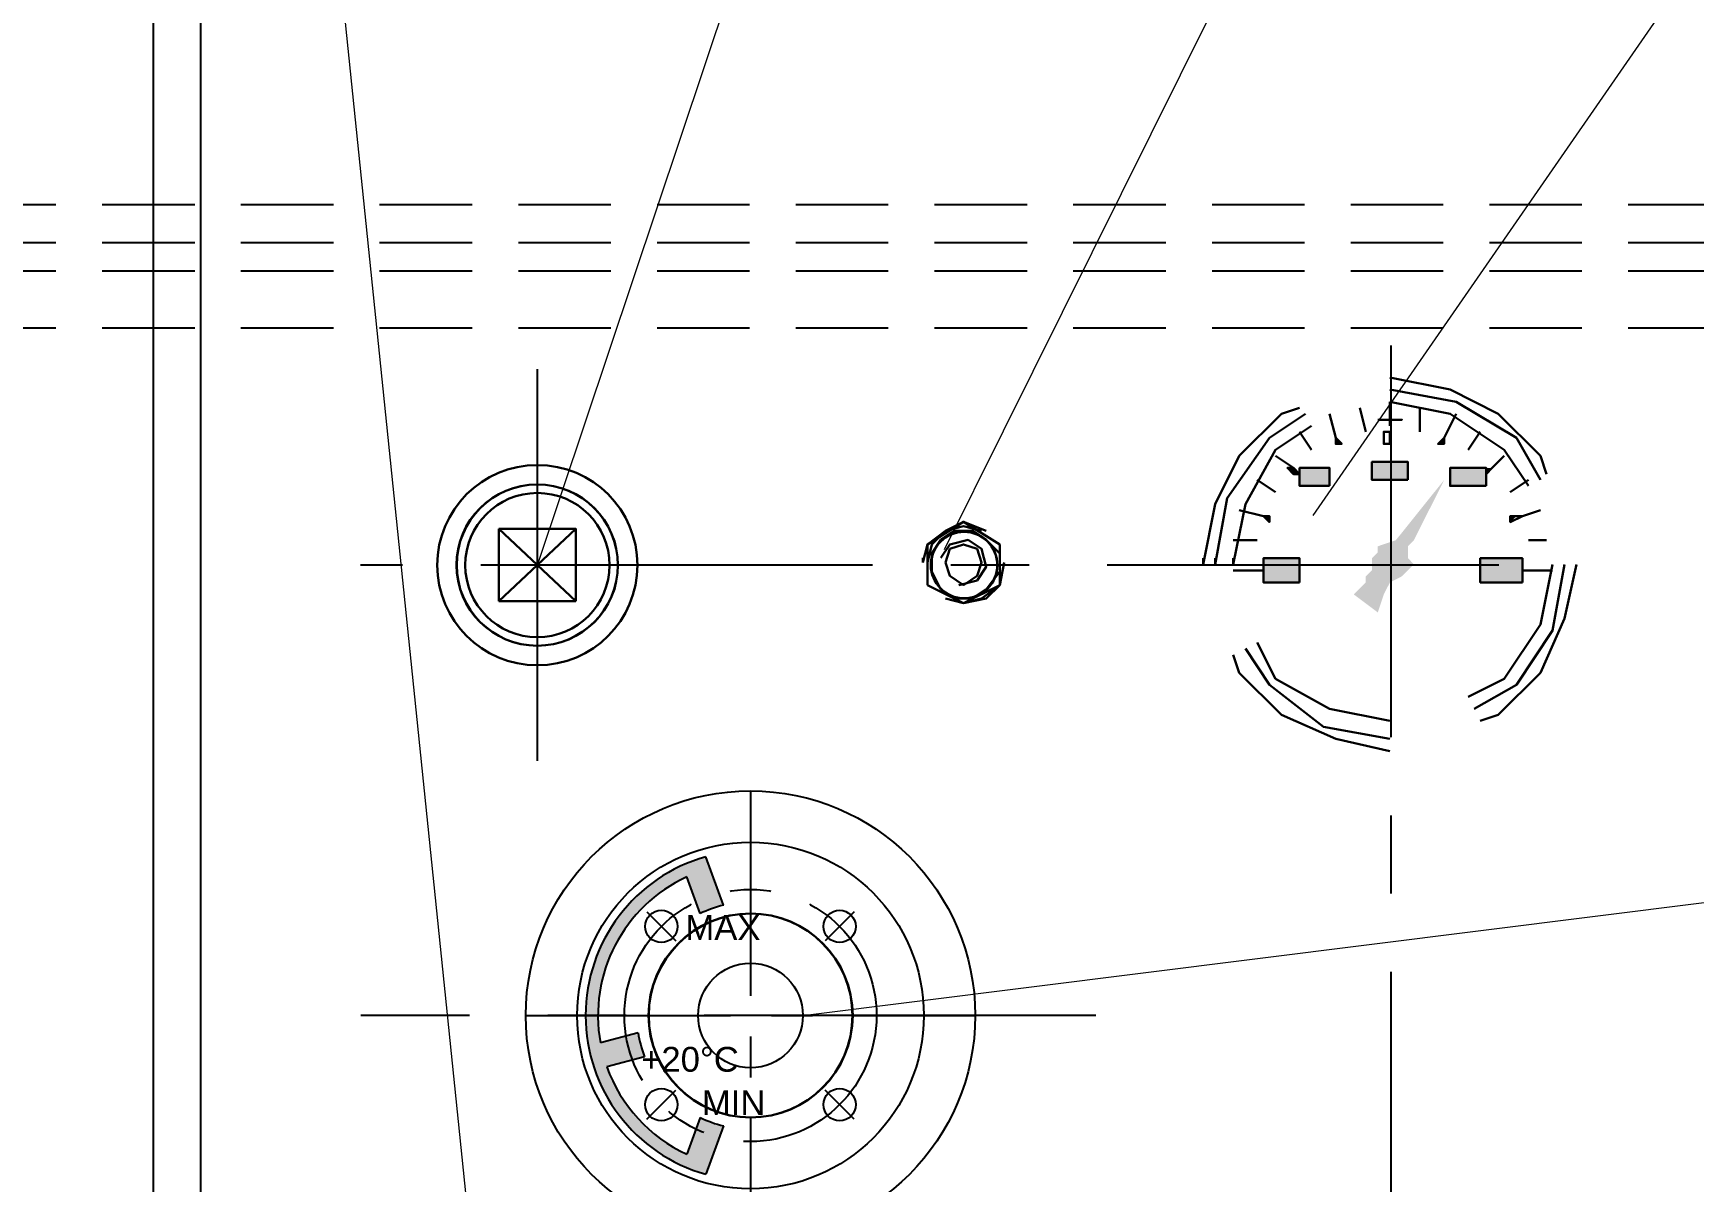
# Model space of a CAD drawing. Header units: millimetres. Extents: x 208456 to 224154, y -159503 to -153953.
# Drawn here: x 210498.3 to 210848.4, y -155330.9 to -155088.7 of the extents above; entities that cross this region are included whole.
import ezdxf

# ---------------------------------------------------------------- set-up
doc = ezdxf.new("R2010")
doc.units = ezdxf.units.MM
doc.header["$LTSCALE"] = 13
for name, pattern in [('CENTER', [50.8, 31.75, -6.35, 6.35, -6.35]), ('CENTERX2', [101.6, 63.5, -12.7, 12.7, -12.7]), ('DASHED', [0.75, 0.5, -0.25])]:
    doc.linetypes.add(name, pattern=pattern)
doc.layers.get('0').update_dxf_attribs({"color": 1, "linetype": 'CENTER'})
for name, color, linetype in [('1', 4, 'Continuous'), ('2细线层', 4, 'Continuous'), ('4虚线层', 6, 'DASHED'), ('粗实线', 4, 'Continuous')]:
    doc.layers.add(name, color=color, linetype=linetype)
doc.layers.add('标注、文本', color=3, linetype='Continuous', lineweight=25)
doc.layers.add('铁心', color=3, linetype='Continuous', lineweight=0)
doc.styles.add('Note Text (ANSI)', font='arial.ttf')

# ---------------------------------------------------------------- blocks, each defined once
blk = doc.blocks.new('A$C611D0E0A')
at = {"layer": '粗实线', "lineweight": 30}
h = blk.add_hatch(color=256, dxfattribs=at)
h.dxf.hatch_style = 2
h.paths.add_polyline_path([(0.931, 2.201), (0.931, 2.159), (0.974, 2.159)])
h = blk.add_hatch(color=256, dxfattribs=at)
h.dxf.hatch_style = 2
h.paths.add_polyline_path([(1.693, 2.201), (1.651, 2.159), (1.693, 2.159)])
h = blk.add_hatch(color=256, dxfattribs=at)
h.dxf.hatch_style = 2
h.paths.add_polyline_path([(0.593, 1.99), (0.635, 1.99), (0.635, 1.947)])
h = blk.add_hatch(color=256, dxfattribs=at)
h.dxf.hatch_style = 2
h.paths.add_polyline_path([(0.635, 1.863), (0.889, 1.863), (0.889, 1.99), (0.635, 1.99)])
h = blk.add_hatch(color=256, dxfattribs=at)
h.dxf.hatch_style = 2
h.paths.add_polyline_path([(1.185, 1.905), (1.439, 1.905), (1.439, 2.032), (1.185, 2.032)])
h = blk.add_hatch(color=256, dxfattribs=at)
h.dxf.hatch_style = 2
h.paths.add_polyline_path([(1.736, 1.863), (1.947, 1.863), (1.947, 1.99), (1.736, 1.99)])
h = blk.add_hatch(color=256, dxfattribs=at)
h.dxf.hatch_style = 2
h.paths.add_polyline_path([(1.99, 1.99), (1.947, 1.947), (1.99, 1.947)])
h = blk.add_hatch(color=256, dxfattribs=at)
h.dxf.hatch_style = 2
h.paths.add_polyline_path([(1.99, 1.99), (2.032, 1.99), (1.99, 1.947)])
h = blk.add_hatch(color=256, dxfattribs=at)
h.dxf.hatch_style = 2
h.paths.add_polyline_path([(0.931, 1.905), (1.143, 1.482), (1.27, 1.482)])
h = blk.add_hatch(color=256, dxfattribs=at)
h.dxf.hatch_style = 2
h.paths.add_polyline_path([(0.423, 1.651), (0.466, 1.651), (0.466, 1.609)])
h = blk.add_hatch(color=256, dxfattribs=at)
h.dxf.hatch_style = 2
h.paths.add_polyline_path([(2.159, 1.651), (2.201, 1.651), (2.159, 1.609)])
h = blk.add_hatch(color=256, dxfattribs=at)
h.dxf.hatch_style = 2
h.paths.add_polyline_path([(1.143, 1.482), (1.185, 1.439), (1.397, 1.439)])
h = blk.add_hatch(color=256, dxfattribs=at)
h.dxf.hatch_style = 2
h.paths.add_polyline_path([(1.143, 1.482), (1.27, 1.482), (1.397, 1.439)])
h = blk.add_hatch(color=256, dxfattribs=at)
h.dxf.hatch_style = 2
h.paths.add_polyline_path([(1.185, 1.439), (1.185, 1.397), (1.397, 1.397)])
h = blk.add_hatch(color=256, dxfattribs=at)
h.dxf.hatch_style = 2
h.paths.add_polyline_path([(1.185, 1.439), (1.397, 1.439), (1.397, 1.397)])
h = blk.add_hatch(color=256, dxfattribs=at)
h.dxf.hatch_style = 2
h.paths.add_polyline_path([(0.381, 1.185), (0.677, 1.185), (0.677, 1.355), (0.381, 1.355)])
h = blk.add_hatch(color=256, dxfattribs=at)
h.dxf.hatch_style = 2
h.paths.add_polyline_path([(1.185, 1.355), (1.143, 1.312), (1.439, 1.312)])
h = blk.add_hatch(color=256, dxfattribs=at)
h.dxf.hatch_style = 2
h.paths.add_polyline_path([(1.143, 1.312), (1.185, 1.27), (1.439, 1.27)])
h = blk.add_hatch(color=256, dxfattribs=at)
h.dxf.hatch_style = 2
h.paths.add_polyline_path([(1.143, 1.312), (1.439, 1.312), (1.439, 1.27)])
h = blk.add_hatch(color=256, dxfattribs=at)
h.dxf.hatch_style = 2
h.paths.add_polyline_path([(1.185, 1.397), (1.185, 1.355), (1.439, 1.355)])
h = blk.add_hatch(color=256, dxfattribs=at)
h.dxf.hatch_style = 2
h.paths.add_polyline_path([(1.185, 1.397), (1.397, 1.397), (1.439, 1.355)])
h = blk.add_hatch(color=256, dxfattribs=at)
h.dxf.hatch_style = 2
h.paths.add_polyline_path([(1.185, 1.355), (1.439, 1.355), (1.439, 1.312)])
h = blk.add_hatch(color=256, dxfattribs=at)
h.dxf.hatch_style = 2
h.paths.add_polyline_path([(1.947, 1.185), (2.201, 1.185), (2.201, 1.355), (1.947, 1.355)])
h = blk.add_hatch(color=256, dxfattribs=at)
h.dxf.hatch_style = 2
h.paths.add_polyline_path([(1.185, 1.27), (1.228, 1.228), (1.482, 1.228)])
h = blk.add_hatch(color=256, dxfattribs=at)
h.dxf.hatch_style = 2
h.paths.add_polyline_path([(1.185, 1.27), (1.439, 1.27), (1.482, 1.228)])
h = blk.add_hatch(color=256, dxfattribs=at)
h.dxf.hatch_style = 2
h.paths.add_polyline_path([(1.228, 1.228), (1.312, 1.185), (1.482, 1.185)])
h = blk.add_hatch(color=256, dxfattribs=at)
h.dxf.hatch_style = 2
h.paths.add_polyline_path([(1.228, 1.228), (1.482, 1.228), (1.482, 1.185)])
h = blk.add_hatch(color=256, dxfattribs=at)
h.dxf.hatch_style = 2
h.paths.add_polyline_path([(1.312, 1.185), (1.355, 1.101), (1.566, 1.101)])
h = blk.add_hatch(color=256, dxfattribs=at)
h.dxf.hatch_style = 2
h.paths.add_polyline_path([(1.312, 1.185), (1.482, 1.185), (1.566, 1.101)])
h = blk.add_hatch(color=256, dxfattribs=at)
h.dxf.hatch_style = 2
h.paths.add_polyline_path([(1.355, 1.101), (1.566, 1.101), (1.397, 0.974)])
for points in [[(1.312, 2.625), (0.889, 2.54), (0.55, 2.371), (0.254, 2.074), (0.212, 1.947)], [(1.312, 2.54), (0.847, 2.455), (0.423, 2.201), (0.254, 1.905)], [(1.312, 2.455), (0.889, 2.371), (0.508, 2.117), (0.339, 1.863)], [(2.54, 1.312), (2.455, 1.778), (2.159, 2.201), (1.905, 2.371)], [(2.625, 1.312), (2.54, 1.736), (2.371, 2.074), (2.074, 2.371), (1.947, 2.413)], [(2.413, 1.312), (2.328, 1.736), (2.117, 2.117), (1.863, 2.286)], [(0, 1.312), (0.085, 0.931), (0.254, 0.55), (0.55, 0.254), (0.677, 0.212)], [(0.085, 1.312), (0.169, 0.847), (0.423, 0.466), (0.72, 0.296)], [(0.169, 1.312), (0.254, 0.889), (0.508, 0.508), (0.762, 0.381)], [(2.54, 1.312), (2.54, 1.355)], [(2.625, 1.312), (2.625, 1.355)], [(1.312, 0.212), (1.736, 0.296), (2.117, 0.508), (2.244, 0.762)], [(1.312, 0.085), (1.778, 0.169), (2.159, 0.466), (2.328, 0.72)], [(1.312, 0), (1.693, 0.085), (2.074, 0.254), (2.371, 0.55), (2.413, 0.677)]]:
    blk.add_lwpolyline(points, dxfattribs=at)
for points in [[(1.397, 2.328), (1.228, 2.328)], [(1.312, 2.244), (1.312, 2.201), (1.312, 2.159), (1.355, 2.159), (1.355, 2.201), (1.355, 2.244)], [(0.931, 2.201), (0.974, 2.159), (0.931, 2.159)], [(1.693, 2.201), (1.693, 2.159), (1.651, 2.159)], [(1.693, 2.201), (1.651, 2.159), (1.693, 2.159)], [(0.593, 1.99), (0.635, 1.947)], [(0.635, 1.863), (0.889, 1.863), (0.889, 1.99), (0.635, 1.99)], [(1.185, 1.905), (1.439, 1.905), (1.439, 2.032), (1.185, 2.032)], [(1.736, 1.863), (1.947, 1.863), (1.947, 1.99), (1.736, 1.99)], [(2.032, 1.99), (1.99, 1.947), (1.947, 1.947), (1.99, 1.99)], [(1.99, 1.99), (1.947, 1.947), (1.99, 1.947), (2.032, 1.99)], [(0.381, 1.651), (0.466, 1.609), (0.466, 1.651), (0.423, 1.651)], [(2.201, 1.651), (2.159, 1.609), (2.159, 1.651)], [(2.201, 1.651), (2.159, 1.609), (2.159, 1.651)], [(0.381, 1.185), (0.677, 1.185), (0.677, 1.355), (0.381, 1.355)], [(1.947, 1.185), (2.201, 1.185), (2.201, 1.355), (1.947, 1.355)], [(0.339, 1.27), (0.381, 1.27)], [(2.286, 1.27), (2.201, 1.27)], [(2.286, 1.27), (2.201, 1.27)]]:
    blk.add_lwpolyline(points, close=True, dxfattribs=at)
for points in [[(1.312, 2.455), (1.312, 2.455), (1.312, 2.286), (1.312, 2.286)], [(0.847, 2.371), (0.847, 2.371), (0.931, 2.201), (0.931, 2.201)], [(1.101, 2.413), (1.101, 2.413), (1.101, 2.244), (1.101, 2.244)], [(1.524, 2.413), (1.524, 2.413), (1.482, 2.244), (1.482, 2.244)], [(1.736, 2.371), (1.736, 2.371), (1.693, 2.201), (1.693, 2.201)], [(0.677, 2.244), (0.677, 2.244), (0.762, 2.117), (0.762, 2.117)], [(1.947, 2.244), (1.947, 2.244), (1.863, 2.117), (1.863, 2.117)], [(0.508, 2.074), (0.508, 2.074), (0.593, 1.99), (0.593, 1.99)], [(2.117, 2.074), (2.117, 2.074), (1.99, 1.99), (1.99, 1.99)], [(0.339, 1.905), (0.339, 1.905), (0.466, 1.82), (0.466, 1.82)], [(2.244, 1.905), (2.244, 1.905), (2.117, 1.82), (2.117, 1.82)], [(0.254, 1.693), (0.254, 1.693), (0.381, 1.651), (0.381, 1.651)], [(2.371, 1.693), (2.371, 1.693), (2.201, 1.651), (2.201, 1.651)], [(0.212, 1.482), (0.212, 1.482), (0.339, 1.482), (0.339, 1.482)], [(2.413, 1.482), (2.413, 1.482), (2.244, 1.482), (2.244, 1.482)], [(2.413, 1.312), (2.413, 1.312), (2.413, 1.355), (2.413, 1.355)], [(0.169, 1.27), (0.169, 1.27), (0.339, 1.27), (0.339, 1.27)], [(2.413, 1.27), (2.413, 1.27), (2.286, 1.27), (2.286, 1.27)]]:
    blk.add_open_spline(points, degree=3, dxfattribs=at)
blk = doc.blocks.new('A$C588303E3')
at = {"layer": '粗实线', "lineweight": 30}
for points in [[(0.63, 8.25), (5.71, 11.43)], [(11.43, 5.71), (10.79, 8.25), (8.25, 10.16), (5.71, 11.43), (2.54, 10.16)], [(10.79, 5.71), (10.16, 8.25), (8.25, 10.16), (5.71, 10.79), (3.17, 10.16)], [(10.79, 2.54), (10.79, 8.25), (5.71, 11.43)], [(8.89, 6.35), (7.62, 8.25), (5.08, 8.89), (3.17, 7.62), (2.54, 5.08), (3.81, 3.17), (6.35, 2.54)], [(0, 5.71), (0.63, 2.54), (2.54, 0.63), (5.71, 0), (8.25, 0.63)], [(0, 5.71), (0.63, 2.54), (3.17, 0.63), (5.71, 0), (8.25, 0.63)], [(10.79, 5.71), (10.79, 6.35)], [(10.79, 2.54), (5.71, 0), (0.63, 2.54)]]:
    blk.add_lwpolyline(points, dxfattribs=at)
for points in [[(8.89, 8.89), (6.98, 10.16), (4.44, 10.16), (2.54, 8.89), (0.63, 6.98), (0.63, 4.44), (2.54, 1.91), (4.44, 0.63), (6.98, 0.63), (8.89, 1.91), (10.16, 4.44), (10.16, 6.98)], [(8.25, 5.71), (7.62, 7.62), (5.71, 8.25), (3.81, 7.62), (3.17, 5.71), (3.81, 3.81), (5.71, 2.54), (7.62, 3.81)]]:
    blk.add_lwpolyline(points, close=True, dxfattribs=at)
for points in [[(0.63, 2.54), (0.63, 2.54), (0.63, 8.25), (0.63, 8.25)], [(11.43, 5.71), (11.43, 5.71), (11.43, 6.35), (11.43, 6.35)]]:
    blk.add_open_spline(points, degree=3, dxfattribs=at)
blk = doc.blocks.new('A$C74305C97')
at = {"layer": '粗实线', "lineweight": 30}
for p, q in [((0.506, 1.12), (1.141, 0.527)), ((0.506, 0.527), (1.141, 1.12))]:
    blk.add_line(p, q, dxfattribs=at)
for points in [[(1.141, 1.12), (0.506, 1.12), (0.506, 0.527)], [(1.141, 0.527), (1.141, 1.12)], [(0.506, 0.527), (1.141, 0.527)]]:
    blk.add_lwpolyline(points, dxfattribs=at)
for radius in [0.823, 0.593]:
    blk.add_circle((0.823, 0.823), radius, dxfattribs=at)
blk = doc.blocks.new('fgffg')
blk.add_hatch(color=256).paths.add_polyline_path([(26283.31, -83546.9, -0.054749), (26292.71, -83543.48), (26285.61, -83523.98, 0.757864), (26285.61, -83651.96), (26292.71, -83632.46, -0.054749), (26283.31, -83629.04), (26277.93, -83643.83, -0.201943), (26245.7, -83608.66), (26260.9, -83604.58, -0.054749), (26258.31, -83594.93), (26243.11, -83599, -0.342707), (26277.93, -83532.12)])
for p, q in [((26292.71, -83543.48), (26285.61, -83523.98)), ((26283.31, -83546.9), (26277.93, -83532.12)), ((26258.31, -83594.93), (26243.11, -83599)), ((26260.9, -83604.58), (26245.7, -83608.66)), ((26283.31, -83629.04), (26277.93, -83643.83)), ((26292.71, -83632.46), (26285.61, -83651.96))]:
    blk.add_line(p, q)
for radius, start, end in [(66.46, 105.68564, 254.31436), (61.46, 114.66607, 190.33393), (45.8, 103.73251, 116.26749), (45.8, 188.73251, 201.26749), (61.46, 199.66607, 245.33393), (45.8, 243.73251, 256.26749)]:
    blk.add_arc((26303.58, -83587.97), radius, start, end)
blk = doc.blocks.new('A$C6F763E90')
at = {"layer": '1', "color": 1, "linetype": 'CENTERX2', "lineweight": -3, "ltscale": 0.1}
for p, q in [((90.55, 181.1), (90.55, 0)), ((48.82, 132.28), (60.44, 120.66)), ((132.28, 132.28), (120.66, 120.66)), ((0, 90.55), (181.1, 90.55)), ((48.82, 48.82), (60.44, 60.44)), ((132.28, 48.82), (120.66, 60.44))]:
    blk.add_line(p, q, dxfattribs=at)
blk.add_circle((90.55, 90.55), 50.8, dxfattribs=at)
at = {"layer": '2细线层'}
for centre, radius in [((90.55, 90.55), 90.55), ((90.55, 90.55), 69.85), ((54.63, 126.47), 6.5), ((126.47, 126.47), 6.5), ((90.55, 90.55), 21.1), ((54.63, 54.63), 6.5), ((126.47, 54.63), 6.5)]:
    blk.add_circle(centre, radius, dxfattribs=at)
blk.add_blockref('fgffg', (-26213.03, 83678.52), dxfattribs=at)
at = {"layer": '2细线层', "style": 'Note Text (ANSI)'}
for s, p in [('MAX', (64.32, 121.01)), ('+20%%DC', (46.49, 67.91)), ('MIN', (70.94, 50.41))]:
    blk.add_text(s, height=10, dxfattribs=at).set_placement(p)

msp = doc.modelspace()

# ---------------------------------------------------------------- linework, layer by layer
at = {"layer": '1', "color": 1, "linetype": 'CENTERX2', "lineweight": -3, "ltscale": 0.1}
for p, q in [((210784.528, -155154.564), (210784.528, -155393.355)), ((210604.528, -155159.564), (210604.528, -155244.197)), ((210807.297, -155200.849), (210567.321, -155200.849)), ((210722.33, -155295.838), (210567.36, -155295.813))]:
    msp.add_line(p, q, dxfattribs=at)
at = {"layer": '4虚线层', "ltscale": 3}
for p, q in [((209898.576, -155124.817), (210910.576, -155124.817)), ((209898.576, -155132.817), (210910.576, -155132.817)), ((209898.576, -155138.817), (210910.576, -155138.817)), ((209898.576, -155150.817), (210910.576, -155150.817))]:
    msp.add_line(p, q, dxfattribs=at)
at = {"layer": '标注、文本'}
for p, q in [((210523.576, -155012.713), (210523.576, -156540.74)), ((210533.576, -155012.713), (210533.576, -156540.74))]:
    msp.add_line(p, q, dxfattribs=at)
at = {"layer": '粗实线', "lineweight": 30}
for centre, radius in [((210604.528, -155200.849), 17), ((210604.573, -155200.849), 17), ((210694.528, -155200.849), 7), ((210694.573, -155200.849), 7), ((210649.514, -155295.838), 21.5), ((210649.559, -155295.838), 21.5)]:
    msp.add_circle(centre, radius, dxfattribs=at)
at = {"layer": '铁心'}
for points in [[(210601.283, -155448.054), (210535.485, -154807.442), (210535.485, -154807.442)], [(210768.178, -155190.411), (211032.839, -154808.039), (211032.839, -154808.039)], [(210604.573, -155200.849), (210735.616, -154809.545), (210735.616, -154809.545)], [(210690.411, -155197.547), (210883.288, -154809.545), (210883.288, -154809.545)], [(210660.554, -155295.838), (211446.509, -155197.256), (211446.509, -155197.256)]]:
    msp.add_lwpolyline(points, dxfattribs=at)

# ---------------------------------------------------------------- block references
at = {"layer": '标注、文本'}
for name, p, xscale, yscale, zscale in [('A$C611D0E0A', (210823.692, -155240.06), -30, 30, 30), ('A$C74305C97', (210625.691, -155221.968), -25.64999999999418, 25.64999999999418, 25.65), ('A$C588303E3', (210702.997, -155208.865), -1.5, 1.5, 1.5), ('A$C6F763E90', (210602.138, -155343.214), 0.5232026504706592, 0.5232026504706592, 0.5232026504695411)]:
    msp.add_blockref(name, p, dxfattribs=dict(at, xscale=xscale, yscale=yscale, zscale=zscale))

doc.saveas('drawing.dxf')
